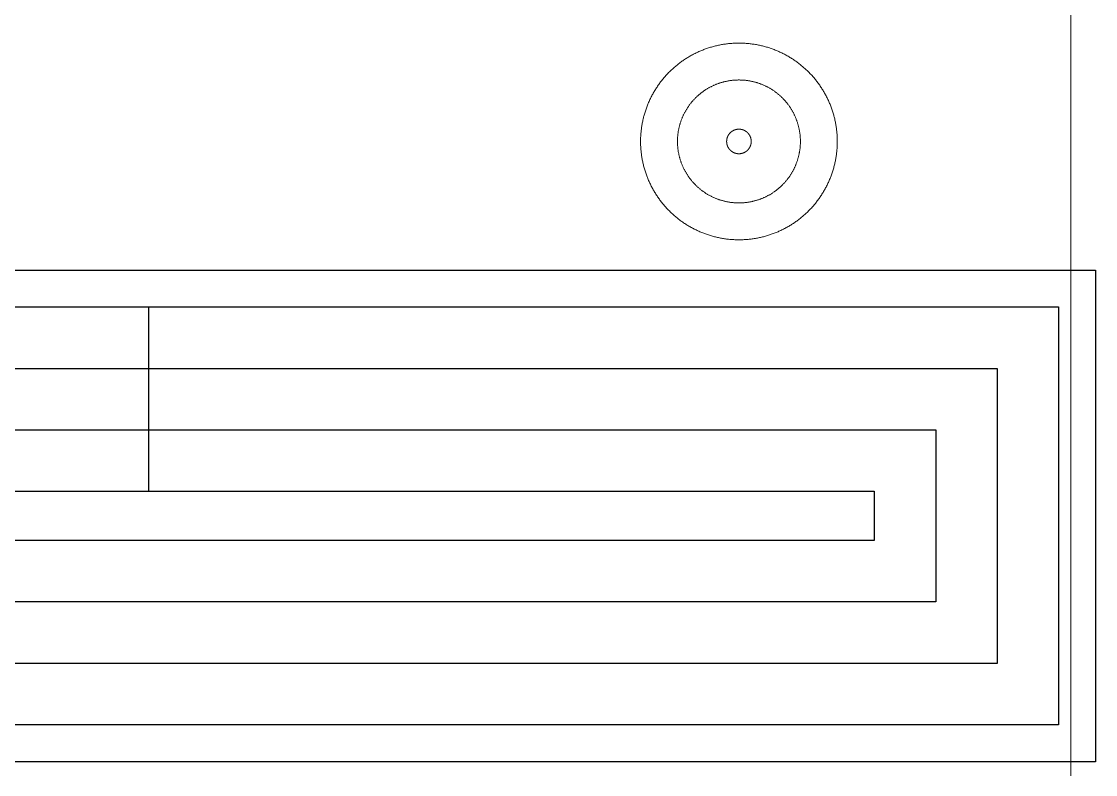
# Model space of a CAD drawing. Header units: millimetres. Extents: x 64 to 413, y 70 to 397.
# Drawn here: x 204.6 to 248.28, y 238.43 to 269.06 of the extents above; entities that cross this region are included whole.
import ezdxf

# ---------------------------------------------------------------- set-up
doc = ezdxf.new("R2010")
doc.units = ezdxf.units.MM
doc.layers.add('BOT_Full_CutOut_90', color=7, linetype='Continuous')
doc.layers.add('TOP_Full_CutOut_90_1', color=7, linetype='Continuous', lineweight=18)
doc.layers.add('TOP_Full_CutOut_90_2', color=7, linetype='Continuous', lineweight=18)

# ---------------------------------------------------------------- blocks, each defined once
blk = doc.blocks.new('Block')
at = {"layer": 'BOT_Full_CutOut_90'}
blk.add_lwpolyline([(104.778869, 249.946576), (134.278869, 249.946576), (134.278869, 247.946576), (75.278869, 247.946576), (75.278869, 249.946576), (104.778869, 249.946576), (104.778869, 252.446576), (136.778869, 252.446576), (136.778869, 245.446576), (72.778869, 245.446576), (72.778869, 252.446576), (104.778869, 252.446576), (104.778869, 254.946576), (139.278869, 254.946576), (139.278869, 242.946576), (70.278869, 242.946576), (70.278869, 254.946576), (104.778869, 254.946576), (104.778869, 257.446576), (141.778869, 257.446576), (141.778869, 240.446576), (67.778869, 240.446576), (67.778869, 257.446576), (104.778869, 257.446576)], dxfattribs=at)

msp = doc.modelspace()

# ---------------------------------------------------------------- linework, layer by layer
at = {"layer": 'BOT_Full_CutOut_90'}
for p, q in [((171.27737, 258.946576), (248.27737, 258.946576)), ((248.27737, 258.946576), (248.27737, 238.946576)), ((248.27737, 238.946576), (171.27737, 238.946576))]:
    msp.add_line(p, q, dxfattribs=at)
at = {"layer": 'TOP_Full_CutOut_90_1'}
for points in [[(229.777397, 264.176803), (229.777616, 264.134916), (229.778274, 264.093035), (229.779371, 264.051164), (229.780906, 264.009298), (229.782879, 263.967458), (229.78529, 263.925644), (229.788139, 263.883849), (229.791425, 263.842092), (229.795148, 263.800376), (229.799309, 263.758696), (229.803906, 263.717056), (229.808938, 263.675473), (229.814405, 263.633946), (229.820308, 263.592477), (229.826644, 263.551068), (229.833413, 263.509731), (229.840615, 263.468466), (229.848247, 263.427284), (229.856312, 263.386182), (229.864808, 263.345156), (229.873729, 263.304235), (229.883081, 263.263405), (229.89286, 263.222672), (229.903063, 263.18205), (229.913692, 263.141536), (229.924745, 263.101133), (229.936221, 263.060846), (229.948118, 263.020683), (229.960435, 262.980646), (229.973171, 262.94074), (229.986323, 262.900971), (229.999888, 262.861349), (230.013872, 262.821864), (230.028268, 262.782522), (230.043073, 262.743342), (230.05829, 262.704315), (230.073913, 262.665449), (230.089943, 262.626751), (230.106377, 262.58822), (230.123213, 262.549868), (230.140449, 262.511694), (230.158086, 262.473698), (230.176122, 262.435886), (230.194547, 262.398274), (230.213367, 262.360856), (230.232581, 262.323628), (230.252179, 262.286613), (230.272168, 262.249801), (230.292539, 262.213199), (230.313291, 262.176817), (230.334425, 262.140652), (230.355936, 262.104708), (230.377823, 262.068992), (230.400081, 262.033509), (230.42271, 261.998262), (230.445706, 261.963253), (230.46907, 261.928484), (230.492796, 261.893962), (230.516879, 261.859695), (230.541321, 261.825681), (230.566124, 261.791918), (230.591273, 261.758421), (230.616771, 261.725191), (230.642616, 261.692229), (230.668805, 261.659541), (230.69534, 261.627122), (230.722206, 261.594989), (230.74941, 261.563139), (230.776946, 261.531573), (230.804809, 261.5003), (230.833001, 261.469319), (230.861514, 261.438635), (230.890351, 261.408247), (230.919499, 261.378168), (230.948962, 261.348395), (230.978737, 261.318929), (231.008814, 261.289783), (231.039199, 261.26095), (231.069886, 261.232434), (231.100867, 261.204242), (231.132143, 261.176376), (231.163706, 261.148842), (231.195553, 261.121642), (231.227689, 261.094773), (231.260108, 261.068238), (231.292796, 261.042049), (231.325758, 261.016204), (231.358988, 260.990706), (231.392485, 260.965557), (231.426248, 260.940754), (231.460262, 260.916312), (231.494529, 260.892229), (231.529051, 260.868503), (231.56382, 260.845139), (231.598829, 260.822143), (231.634076, 260.799514), (231.669559, 260.777256), (231.705275, 260.755369), (231.741219, 260.733858), (231.777384, 260.712724), (231.813766, 260.691972), (231.850368, 260.671601), (231.88718, 260.651612), (231.924195, 260.632014), (231.961421, 260.612801), (231.998842, 260.59398), (232.036455, 260.575554), (232.074265, 260.557519), (232.112261, 260.539882), (232.150435, 260.522646), (232.188792, 260.505808), (232.227318, 260.489375), (232.266012, 260.473348), (232.304882, 260.457723), (232.343909, 260.442506), (232.383089, 260.427701), (232.422429, 260.413305), (232.461917, 260.399321), (232.501538, 260.385756), (232.541308, 260.372604), (232.581215, 260.359868), (232.62125, 260.347551), (232.661413, 260.335654), (232.7017, 260.324178), (232.742103, 260.313125), (232.782617, 260.302496), (232.823239, 260.292293), (232.863971, 260.282514), (232.904803, 260.273162), (232.945725, 260.26424), (232.986749, 260.255745), (233.027851, 260.24768), (233.069033, 260.240048), (233.110303, 260.232845), (233.151635, 260.226076), (233.193038, 260.219741), (233.234513, 260.213838), (233.27604, 260.208371), (233.317623, 260.203339), (233.359263, 260.198742), (233.400943, 260.194581), (233.442659, 260.190858), (233.484416, 260.187572), (233.526211, 260.184723), (233.568025, 260.182312), (233.609865, 260.180339), (233.651731, 260.178804), (233.693602, 260.177707), (233.735483, 260.177049), (233.77737, 260.17683), (233.819256, 260.177049), (233.861137, 260.177707), (233.903008, 260.178804), (233.944874, 260.180339), (233.986714, 260.182312), (234.028529, 260.184723), (234.070322, 260.187572), (234.11208, 260.190858), (234.153797, 260.194582), (234.195477, 260.198742), (234.237116, 260.203339), (234.2787, 260.208371), (234.320226, 260.213838), (234.361701, 260.219741), (234.403105, 260.226076), (234.444437, 260.232845), (234.485706, 260.240048), (234.52689, 260.24768), (234.56799, 260.255745), (234.609014, 260.26424), (234.649937, 260.273162), (234.690767, 260.282514), (234.7315, 260.292293), (234.772122, 260.302496), (234.812636, 260.313125), (234.853039, 260.324178), (234.893326, 260.335654), (234.933489, 260.347551), (234.973526, 260.359868), (235.013432, 260.372604), (235.053201, 260.385756), (235.092823, 260.399321), (235.13231, 260.413305), (235.171651, 260.427701), (235.210828, 260.442505), (235.249857, 260.457723), (235.288727, 260.473348), (235.327421, 260.489375), (235.365947, 260.505808), (235.404306, 260.522647), (235.442481, 260.539883), (235.480475, 260.557519), (235.518285, 260.575554), (235.555896, 260.593979), (235.593316, 260.6128), (235.630544, 260.632014), (235.667559, 260.651612), (235.704371, 260.671601), (235.740973, 260.691972), (235.777355, 260.712724), (235.81352, 260.733858), (235.849464, 260.755369), (235.88518, 260.777256), (235.920663, 260.799514), (235.95591, 260.822143), (235.990919, 260.845139), (236.025688, 260.868503), (236.06021, 260.892229), (236.094477, 260.916312), (236.128491, 260.940754), (236.162254, 260.965557), (236.195753, 260.990708), (236.228982, 261.016204), (236.26194, 261.042047), (236.294631, 261.068238), (236.32705, 261.094773), (236.359186, 261.121642), (236.391033, 261.148842), (236.422596, 261.176376), (236.453872, 261.204242), (236.484853, 261.232434), (236.515543, 261.260952), (236.545926, 261.289783), (236.575999, 261.318927), (236.605777, 261.348395), (236.635243, 261.37817), (236.664389, 261.408247), (236.693222, 261.438632), (236.721738, 261.469319), (236.74993, 261.5003), (236.777796, 261.531576), (236.80533, 261.563139), (236.83253, 261.594986), (236.859399, 261.627122), (236.885934, 261.659541), (236.912123, 261.692229), (236.937968, 261.725191), (236.963469, 261.758424), (236.988616, 261.791918), (237.013415, 261.825678), (237.03786, 261.859695), (237.061943, 261.893962), (237.085669, 261.928484), (237.109033, 261.963253), (237.132029, 261.998262), (237.154658, 262.033509), (237.176916, 262.068992), (237.198803, 262.104708), (237.220314, 262.140652), (237.241448, 262.176817), (237.262202, 262.213203), (237.282572, 262.249801), (237.302557, 262.286609), (237.322158, 262.323628), (237.341372, 262.360856), (237.360192, 262.398274), (237.378619, 262.43589), (237.396654, 262.473698), (237.414288, 262.511689), (237.431526, 262.549868), (237.448364, 262.588225), (237.464797, 262.626751), (237.480826, 262.665449), (237.49645, 262.704315), (237.511664, 262.743337), (237.526472, 262.782527), (237.540868, 262.821864), (237.554849, 262.861344), (237.568416, 262.900971), (237.581568, 262.94074), (237.594305, 262.980651), (237.606622, 263.020683), (237.618516, 263.060841), (237.629994, 263.101133), (237.641047, 263.141536), (237.651676, 263.18205), (237.661879, 263.222672), (237.671658, 263.263405), (237.681011, 263.30424), (237.689934, 263.345162), (237.698427, 263.386177), (237.706491, 263.427279), (237.714124, 263.468466), (237.721327, 263.509736), (237.728097, 263.551073), (237.734432, 263.592471), (237.740333, 263.63394), (237.745801, 263.675473), (237.750833, 263.717061), (237.755431, 263.758696), (237.75959, 263.80037), (237.763314, 263.842092), (237.7666, 263.883849), (237.769449, 263.925644), (237.771861, 263.967463), (237.773834, 264.009298), (237.775368, 264.051159), (237.776465, 264.093035), (237.777123, 264.134916), (237.777342, 264.176803), (237.777123, 264.218689), (237.776465, 264.26057), (237.775368, 264.302446), (237.773834, 264.344307), (237.771861, 264.386142), (237.769449, 264.427962), (237.7666, 264.469755), (237.763314, 264.511513), (237.75959, 264.553235), (237.755431, 264.594909), (237.750833, 264.636545), (237.745801, 264.678133), (237.740333, 264.719664), (237.734432, 264.761134), (237.728097, 264.802532), (237.721327, 264.843869), (237.714124, 264.88514), (237.706491, 264.926327), (237.698427, 264.967427), (237.689934, 265.008443), (237.681011, 265.049365), (237.671658, 265.0902), (237.661879, 265.130933), (237.651676, 265.171555), (237.641047, 265.212069), (237.629994, 265.252472), (237.618516, 265.292764), (237.606622, 265.332922), (237.594305, 265.372954), (237.581568, 265.412865), (237.568416, 265.452634), (237.554849, 265.492261), (237.540868, 265.531743), (237.526472, 265.571079), (237.511665, 265.610266), (237.49645, 265.64929), (237.480826, 265.688156), (237.464797, 265.726854), (237.448364, 265.76538), (237.431525, 265.803739), (237.414287, 265.841919), (237.396655, 265.879906), (237.37862, 265.917713), (237.360192, 265.955331), (237.341372, 265.992749), (237.322158, 266.029977), (237.302557, 266.066996), (237.282572, 266.103804), (237.262202, 266.140402), (237.241448, 266.176788), (237.220314, 266.212953), (237.198803, 266.248897), (237.176916, 266.284613), (237.154658, 266.320096), (237.132029, 266.355343), (237.109033, 266.390352), (237.085669, 266.425121), (237.061943, 266.459643), (237.03786, 266.49391), (237.013415, 266.527927), (236.988616, 266.561687), (236.963467, 266.595183), (236.937968, 266.628415), (236.912125, 266.661373), (236.885934, 266.694064), (236.859399, 266.726483), (236.83253, 266.758619), (236.80533, 266.790466), (236.777796, 266.822029), (236.74993, 266.853305), (236.721738, 266.884286), (236.69322, 266.914976), (236.664389, 266.945359), (236.635245, 266.975432), (236.605777, 267.00521), (236.575999, 267.034678), (236.545926, 267.063822), (236.515543, 267.092653), (236.484853, 267.121171), (236.453872, 267.149363), (236.422596, 267.177229), (236.391033, 267.204763), (236.359186, 267.231963), (236.32705, 267.258832), (236.294631, 267.285367), (236.26194, 267.311558), (236.228982, 267.337401), (236.19575, 267.3629), (236.162254, 267.388049), (236.128494, 267.412848), (236.094477, 267.437293), (236.06021, 267.461376), (236.025688, 267.485102), (235.990919, 267.508466), (235.95591, 267.531462), (235.920663, 267.554091), (235.88518, 267.576349), (235.849464, 267.598236), (235.81352, 267.619747), (235.777355, 267.640881), (235.740973, 267.661633), (235.704371, 267.682004), (235.667559, 267.701993), (235.630544, 267.721591), (235.593316, 267.740805), (235.555896, 267.759626), (235.518281, 267.778053), (235.480475, 267.796087), (235.442486, 267.81372), (235.404306, 267.830958), (235.365947, 267.847797), (235.327421, 267.86423), (235.288727, 267.880257), (235.249857, 267.895882), (235.210828, 267.9111), (235.171646, 267.925905), (235.13231, 267.940301), (235.092828, 267.954282), (235.053201, 267.967849), (235.013432, 267.981001), (234.973526, 267.993737), (234.933489, 268.006054), (234.893326, 268.017951), (234.853039, 268.029427), (234.812636, 268.04048), (234.772122, 268.051109), (234.7315, 268.061312), (234.690767, 268.071091), (234.649932, 268.080444), (234.609009, 268.089367), (234.567995, 268.09786), (234.526895, 268.105924), (234.485706, 268.113557), (234.444437, 268.12076), (234.403099, 268.12753), (234.361701, 268.133865), (234.320231, 268.139766), (234.2787, 268.145234), (234.237116, 268.150266), (234.195477, 268.154863), (234.153797, 268.159023), (234.11208, 268.162747), (234.070322, 268.166033), (234.028529, 268.168882), (233.986709, 268.171294), (233.944874, 268.173267), (233.903013, 268.174801), (233.861137, 268.175898), (233.819256, 268.176556), (233.77737, 268.176775), (233.735483, 268.176556), (233.693602, 268.175898), (233.651726, 268.174801), (233.609865, 268.173267), (233.56803, 268.171294), (233.526211, 268.168882), (233.484416, 268.166033), (233.442659, 268.162747), (233.400943, 268.159024), (233.359263, 268.154863), (233.317623, 268.150266), (233.27604, 268.145234), (233.234507, 268.139766), (233.193038, 268.133865), (233.15164, 268.12753), (233.110303, 268.12076), (233.069033, 268.113557), (233.027846, 268.105924), (232.986744, 268.09786), (232.94573, 268.089367), (232.904808, 268.080444), (232.863971, 268.071091), (232.823239, 268.061312), (232.782617, 268.051109), (232.742103, 268.04048), (232.7017, 268.029427), (232.661413, 268.017951), (232.62125, 268.006054), (232.581215, 267.993737), (232.541308, 267.981001), (232.501538, 267.967849), (232.461912, 267.954282), (232.422429, 267.940301), (232.383094, 267.925905), (232.343909, 267.911099), (232.304882, 267.895882), (232.266012, 267.880257), (232.227318, 267.86423), (232.188792, 267.847797), (232.150435, 267.830959), (232.112256, 267.813721), (232.074265, 267.796087), (232.036459, 267.778053), (231.998842, 267.759625), (231.961421, 267.740804), (231.924195, 267.721591), (231.88718, 267.701993), (231.850368, 267.682004), (231.813766, 267.661633), (231.777384, 267.640881), (231.741219, 267.619747), (231.705275, 267.598236), (231.669559, 267.576349), (231.634076, 267.554091), (231.598829, 267.531462), (231.56382, 267.508466), (231.529051, 267.485102), (231.494529, 267.461376), (231.460262, 267.437293), (231.426245, 267.412848), (231.392485, 267.388049), (231.358991, 267.362902), (231.325758, 267.337401), (231.292796, 267.311556), (231.260108, 267.285367), (231.227689, 267.258832), (231.195553, 267.231963), (231.163706, 267.204763), (231.132143, 267.177229), (231.100867, 267.149363), (231.069886, 267.121171), (231.039199, 267.092655), (231.008814, 267.063822), (230.978737, 267.034676), (230.948962, 267.00521), (230.919496, 266.975435), (230.890351, 266.945359), (230.861516, 266.914973), (230.833001, 266.884286), (230.804809, 266.853305), (230.776946, 266.822032), (230.74941, 266.790466), (230.722206, 266.758616), (230.69534, 266.726483), (230.668805, 266.694064), (230.642614, 266.661373), (230.616771, 266.628415), (230.591275, 266.595186), (230.566124, 266.561687), (230.541321, 266.527924), (230.516879, 266.49391), (230.492796, 266.459643), (230.46907, 266.425121), (230.445706, 266.390352), (230.42271, 266.355343), (230.400081, 266.320096), (230.377823, 266.284613), (230.355936, 266.248897), (230.334425, 266.212953), (230.313291, 266.176788), (230.292539, 266.140406), (230.272168, 266.103804), (230.252179, 266.066992), (230.232581, 266.029977), (230.213367, 265.992749), (230.194547, 265.955331), (230.176121, 265.917717), (230.158085, 265.879906), (230.14045, 265.841914), (230.123214, 265.803739), (230.106377, 265.765385), (230.089943, 265.726854), (230.073913, 265.688156), (230.05829, 265.64929), (230.043072, 265.610261), (230.028268, 265.571084), (230.013872, 265.531743), (229.999888, 265.492256), (229.986323, 265.452634), (229.973171, 265.412865), (229.960435, 265.372959), (229.948118, 265.332922), (229.936221, 265.292759), (229.924745, 265.252472), (229.913692, 265.212069), (229.903063, 265.171555), (229.89286, 265.130933), (229.883081, 265.0902), (229.873729, 265.04937), (229.864808, 265.008449), (229.856312, 264.967422), (229.848247, 264.926322), (229.840615, 264.88514), (229.833413, 264.843874), (229.826644, 264.802537), (229.820308, 264.761128), (229.814405, 264.719659), (229.808938, 264.678133), (229.803906, 264.63655), (229.799309, 264.594909), (229.795148, 264.553229), (229.791425, 264.511513), (229.788139, 264.469755), (229.78529, 264.427962), (229.782879, 264.386147), (229.780906, 264.344307), (229.779371, 264.302441), (229.778274, 264.26057), (229.777616, 264.218689), (229.777397, 264.176803)], [(231.277418, 264.176803), (231.277555, 264.150624), (231.277966, 264.124448), (231.278651, 264.098277), (231.279611, 264.072115), (231.280844, 264.045965), (231.282351, 264.019829), (231.284131, 263.993711), (231.286185, 263.967612), (231.288513, 263.941536), (231.291113, 263.915486), (231.293985, 263.889465), (231.297131, 263.863476), (231.300548, 263.83752), (231.304236, 263.811602), (231.308196, 263.785724), (231.312427, 263.759889), (231.316928, 263.734099), (231.321699, 263.708358), (231.326739, 263.682669), (231.332048, 263.657033), (231.337625, 263.631455), (231.343469, 263.605936), (231.349581, 263.58048), (231.355958, 263.55509), (231.362602, 263.529767), (231.36951, 263.504516), (231.376682, 263.479338), (231.384117, 263.454237), (231.391815, 263.429215), (231.399774, 263.404275), (231.407994, 263.37942), (231.416474, 263.354652), (231.425213, 263.329974), (231.43421, 263.305389), (231.443463, 263.2809), (231.452973, 263.256509), (231.462738, 263.232219), (231.472756, 263.208032), (231.483027, 263.183952), (231.49355, 263.159981), (231.504323, 263.136121), (231.515346, 263.112375), (231.526616, 263.088746), (231.538133, 263.065236), (231.549896, 263.041848), (231.561903, 263.018585), (231.574153, 262.995448), (231.586645, 262.972442), (231.599377, 262.949567), (231.612348, 262.926827), (231.625556, 262.904224), (231.639, 262.88176), (231.652679, 262.859438), (231.66659, 262.837261), (231.680734, 262.815231), (231.695107, 262.79335), (231.709708, 262.771621), (231.724536, 262.750046), (231.739589, 262.728628), (231.754866, 262.707368), (231.770365, 262.686269), (231.786083, 262.665334), (231.80202, 262.644564), (231.818174, 262.623963), (231.834542, 262.603532), (231.851124, 262.583273), (231.867916, 262.563189), (231.884918, 262.543283), (231.902128, 262.523555), (231.919543, 262.504008), (231.937162, 262.484645), (231.954983, 262.465468), (231.973004, 262.446478), (231.991222, 262.427678), (232.009637, 262.40907), (232.028245, 262.390655), (232.047045, 262.372437), (232.066035, 262.354416), (232.085212, 262.336595), (232.104575, 262.318976), (232.124122, 262.301561), (232.14385, 262.284351), (232.163756, 262.267349), (232.18384, 262.250557), (232.204099, 262.233975), (232.22453, 262.217607), (232.245131, 262.201453), (232.265901, 262.185516), (232.286836, 262.169798), (232.307935, 262.154299), (232.329195, 262.139022), (232.350613, 262.123969), (232.372188, 262.109141), (232.393917, 262.09454), (232.415798, 262.080167), (232.437828, 262.066023), (232.460005, 262.052112), (232.482327, 262.038433), (232.504791, 262.024989), (232.527394, 262.011781), (232.550134, 261.99881), (232.573009, 261.986078), (232.596015, 261.973586), (232.619152, 261.961336), (232.642415, 261.949329), (232.665803, 261.937566), (232.689313, 261.926049), (232.712942, 261.914778), (232.736688, 261.903756), (232.760548, 261.892983), (232.784519, 261.88246), (232.808599, 261.872189), (232.832786, 261.862171), (232.857076, 261.852406), (232.881467, 261.842896), (232.905956, 261.833643), (232.930541, 261.824646), (232.955219, 261.815907), (232.979987, 261.807427), (233.004842, 261.799207), (233.029782, 261.791248), (233.054804, 261.78355), (233.079905, 261.776115), (233.105083, 261.768943), (233.130334, 261.762034), (233.155657, 261.755391), (233.181047, 261.749014), (233.206503, 261.742902), (233.232022, 261.737058), (233.2576, 261.731481), (233.283236, 261.726172), (233.308925, 261.721132), (233.334666, 261.716361), (233.360456, 261.71186), (233.386291, 261.707629), (233.412169, 261.703669), (233.438087, 261.699981), (233.464043, 261.696564), (233.490032, 261.693418), (233.516053, 261.690546), (233.542103, 261.687946), (233.568179, 261.685618), (233.594278, 261.683564), (233.620396, 261.681784), (233.646532, 261.680277), (233.672682, 261.679044), (233.698844, 261.678084), (233.725015, 261.677399), (233.751191, 261.676988), (233.77737, 261.676851), (233.803549, 261.676988), (233.829725, 261.677399), (233.855895, 261.678084), (233.882057, 261.679044), (233.908207, 261.680277), (233.934343, 261.681784), (233.960462, 261.683564), (233.98656, 261.685618), (234.012636, 261.687946), (234.038686, 261.690546), (234.064707, 261.693418), (234.090697, 261.696564), (234.116652, 261.699981), (234.14257, 261.703669), (234.168448, 261.707629), (234.194283, 261.71186), (234.220073, 261.716361), (234.245814, 261.721132), (234.271503, 261.726172), (234.297139, 261.731481), (234.322717, 261.737058), (234.348236, 261.742902), (234.373692, 261.749014), (234.399082, 261.755391), (234.424405, 261.762034), (234.449656, 261.768943), (234.474834, 261.776115), (234.499935, 261.78355), (234.524957, 261.791248), (234.549897, 261.799207), (234.574753, 261.807427), (234.59952, 261.815907), (234.624198, 261.824646), (234.648783, 261.833643), (234.673272, 261.842896), (234.697663, 261.852406), (234.721953, 261.862171), (234.74614, 261.872189), (234.77022, 261.88246), (234.794192, 261.892983), (234.818052, 261.903756), (234.841797, 261.914778), (234.865426, 261.926049), (234.888936, 261.937566), (234.912324, 261.949329), (234.935587, 261.961336), (234.958724, 261.973586), (234.981731, 261.986078), (235.004605, 261.99881), (235.027346, 262.011781), (235.049949, 262.024989), (235.072412, 262.038433), (235.094734, 262.052112), (235.116911, 262.066023), (235.138941, 262.080167), (235.160822, 262.09454), (235.182551, 262.109141), (235.204126, 262.123969), (235.225545, 262.139022), (235.246804, 262.154299), (235.267903, 262.169798), (235.288838, 262.185516), (235.309608, 262.201453), (235.330209, 262.217607), (235.35064, 262.233975), (235.370899, 262.250557), (235.390983, 262.267349), (235.41089, 262.284351), (235.430617, 262.301561), (235.450164, 262.318976), (235.469527, 262.336595), (235.488704, 262.354416), (235.507694, 262.372437), (235.526494, 262.390655), (235.545103, 262.40907), (235.563517, 262.427678), (235.581735, 262.446478), (235.599756, 262.465468), (235.617577, 262.484645), (235.635196, 262.504008), (235.652611, 262.523555), (235.669821, 262.543283), (235.686823, 262.563189), (235.703616, 262.583273), (235.720197, 262.603532), (235.736566, 262.623963), (235.752719, 262.644564), (235.768656, 262.665334), (235.784375, 262.686269), (235.799873, 262.707368), (235.81515, 262.728628), (235.830203, 262.750046), (235.845031, 262.771621), (235.859633, 262.79335), (235.874006, 262.815231), (235.888149, 262.837261), (235.90206, 262.859438), (235.915739, 262.88176), (235.929183, 262.904224), (235.942391, 262.926827), (235.955362, 262.949567), (235.968094, 262.972442), (235.980586, 262.995448), (235.992836, 263.018585), (236.004843, 263.041848), (236.016606, 263.065236), (236.028123, 263.088746), (236.039394, 263.112375), (236.050416, 263.136121), (236.061189, 263.159981), (236.071712, 263.183952), (236.081983, 263.208032), (236.092001, 263.232219), (236.101766, 263.256509), (236.111276, 263.2809), (236.120529, 263.305389), (236.129526, 263.329974), (236.138265, 263.354652), (236.146745, 263.37942), (236.154965, 263.404275), (236.162924, 263.429215), (236.170622, 263.454237), (236.178058, 263.479338), (236.18523, 263.504516), (236.192138, 263.529767), (236.198781, 263.55509), (236.205159, 263.58048), (236.21127, 263.605936), (236.217115, 263.631455), (236.222692, 263.657033), (236.228, 263.682669), (236.23304, 263.708358), (236.237811, 263.734099), (236.242312, 263.759889), (236.246543, 263.785724), (236.250503, 263.811602), (236.254192, 263.83752), (236.257609, 263.863476), (236.260754, 263.889465), (236.263626, 263.915486), (236.266227, 263.941536), (236.268554, 263.967612), (236.270608, 263.993711), (236.272388, 264.019829), (236.273895, 264.045965), (236.275129, 264.072115), (236.276088, 264.098277), (236.276773, 264.124448), (236.277184, 264.150624), (236.277321, 264.176803), (236.277184, 264.202982), (236.276773, 264.229158), (236.276088, 264.255328), (236.275129, 264.28149), (236.273895, 264.30764), (236.272388, 264.333776), (236.270608, 264.359895), (236.268554, 264.385993), (236.266227, 264.412069), (236.263626, 264.438119), (236.260754, 264.46414), (236.257609, 264.49013), (236.254192, 264.516085), (236.250503, 264.542003), (236.246543, 264.567881), (236.242312, 264.593716), (236.237811, 264.619506), (236.23304, 264.645247), (236.228, 264.670936), (236.222692, 264.696572), (236.217115, 264.72215), (236.21127, 264.747669), (236.205159, 264.773125), (236.198781, 264.798515), (236.192138, 264.823838), (236.18523, 264.849089), (236.178058, 264.874267), (236.170622, 264.899368), (236.162924, 264.92439), (236.154965, 264.94933), (236.146745, 264.974185), (236.138265, 264.998953), (236.129526, 265.023631), (236.120529, 265.048216), (236.111276, 265.072705), (236.101766, 265.097096), (236.092001, 265.121386), (236.081983, 265.145573), (236.071712, 265.169653), (236.061189, 265.193625), (236.050416, 265.217485), (236.039394, 265.24123), (236.028123, 265.264859), (236.016606, 265.288369), (236.004843, 265.311757), (235.992836, 265.33502), (235.980586, 265.358157), (235.968094, 265.381164), (235.955362, 265.404038), (235.942391, 265.426778), (235.929183, 265.449382), (235.915739, 265.471845), (235.90206, 265.494167), (235.888149, 265.516344), (235.874006, 265.538374), (235.859633, 265.560255), (235.845031, 265.581984), (235.830203, 265.603559), (235.81515, 265.624978), (235.799873, 265.646237), (235.784375, 265.667336), (235.768656, 265.688271), (235.752719, 265.709041), (235.736566, 265.729642), (235.720197, 265.750073), (235.703616, 265.770332), (235.686823, 265.790416), (235.669821, 265.810323), (235.652611, 265.83005), (235.635196, 265.849597), (235.617577, 265.86896), (235.599756, 265.888137), (235.581735, 265.907127), (235.563517, 265.925927), (235.545103, 265.944535), (235.526494, 265.96295), (235.507694, 265.981168), (235.488704, 265.999189), (235.469527, 266.01701), (235.450164, 266.034629), (235.430617, 266.052044), (235.41089, 266.069254), (235.390983, 266.086256), (235.370899, 266.103049), (235.35064, 266.11963), (235.330209, 266.135998), (235.309608, 266.152152), (235.288838, 266.168089), (235.267903, 266.183808), (235.246804, 266.199306), (235.225545, 266.214583), (235.204126, 266.229636), (235.182551, 266.244464), (235.160822, 266.259066), (235.138941, 266.273439), (235.116911, 266.287582), (235.094734, 266.301493), (235.072412, 266.315172), (235.049949, 266.328616), (235.027346, 266.341824), (235.004605, 266.354795), (234.981731, 266.367527), (234.958724, 266.380019), (234.935587, 266.392269), (234.912324, 266.404276), (234.888936, 266.416039), (234.865426, 266.427556), (234.841797, 266.438827), (234.818052, 266.449849), (234.794192, 266.460622), (234.77022, 266.471145), (234.74614, 266.481416), (234.721953, 266.491434), (234.697663, 266.501199), (234.673272, 266.510709), (234.648783, 266.519962), (234.624198, 266.528959), (234.59952, 266.537698), (234.574753, 266.546178), (234.549897, 266.554398), (234.524957, 266.562357), (234.499935, 266.570055), (234.474834, 266.577491), (234.449656, 266.584663), (234.424405, 266.591571), (234.399082, 266.598214), (234.373692, 266.604592), (234.348236, 266.610703), (234.322717, 266.616547), (234.297139, 266.622124), (234.271503, 266.627433), (234.245814, 266.632473), (234.220073, 266.637244), (234.194283, 266.641745), (234.168448, 266.645976), (234.14257, 266.649936), (234.116652, 266.653624), (234.090697, 266.657042), (234.064707, 266.660187), (234.038686, 266.663059), (234.012636, 266.66566), (233.98656, 266.667987), (233.960462, 266.670041), (233.934343, 266.671821), (233.908207, 266.673328), (233.882057, 266.674562), (233.855895, 266.675521), (233.829725, 266.676206), (233.803549, 266.676617), (233.77737, 266.676754), (233.751191, 266.676617), (233.725015, 266.676206), (233.698844, 266.675521), (233.672682, 266.674562), (233.646532, 266.673328), (233.620396, 266.671821), (233.594278, 266.670041), (233.568179, 266.667987), (233.542103, 266.66566), (233.516053, 266.663059), (233.490032, 266.660187), (233.464043, 266.657042), (233.438087, 266.653624), (233.412169, 266.649936), (233.386291, 266.645976), (233.360456, 266.641745), (233.334666, 266.637244), (233.308925, 266.632473), (233.283236, 266.627433), (233.2576, 266.622124), (233.232022, 266.616547), (233.206503, 266.610703), (233.181047, 266.604592), (233.155657, 266.598214), (233.130334, 266.591571), (233.105083, 266.584663), (233.079905, 266.577491), (233.054804, 266.570055), (233.029782, 266.562357), (233.004842, 266.554398), (232.979987, 266.546178), (232.955219, 266.537698), (232.930541, 266.528959), (232.905956, 266.519962), (232.881467, 266.510709), (232.857076, 266.501199), (232.832786, 266.491434), (232.808599, 266.481416), (232.784519, 266.471145), (232.760548, 266.460622), (232.736688, 266.449849), (232.712942, 266.438827), (232.689313, 266.427556), (232.665803, 266.416039), (232.642415, 266.404276), (232.619152, 266.392269), (232.596015, 266.380019), (232.573009, 266.367527), (232.550134, 266.354795), (232.527394, 266.341824), (232.504791, 266.328616), (232.482327, 266.315172), (232.460005, 266.301493), (232.437828, 266.287582), (232.415798, 266.273439), (232.393917, 266.259066), (232.372188, 266.244464), (232.350613, 266.229636), (232.329195, 266.214583), (232.307935, 266.199306), (232.286836, 266.183808), (232.265901, 266.168089), (232.245131, 266.152152), (232.22453, 266.135998), (232.204099, 266.11963), (232.18384, 266.103049), (232.163756, 266.086256), (232.14385, 266.069254), (232.124122, 266.052044), (232.104575, 266.034629), (232.085212, 266.01701), (232.066035, 265.999189), (232.047045, 265.981168), (232.028245, 265.96295), (232.009637, 265.944535), (231.991222, 265.925927), (231.973004, 265.907127), (231.954983, 265.888137), (231.937162, 265.86896), (231.919543, 265.849597), (231.902128, 265.83005), (231.884918, 265.810323), (231.867916, 265.790416), (231.851124, 265.770332), (231.834542, 265.750073), (231.818174, 265.729642), (231.80202, 265.709041), (231.786083, 265.688271), (231.770365, 265.667336), (231.754866, 265.646237), (231.739589, 265.624978), (231.724536, 265.603559), (231.709708, 265.581984), (231.695107, 265.560255), (231.680734, 265.538374), (231.66659, 265.516344), (231.652679, 265.494167), (231.639, 265.471845), (231.625556, 265.449382), (231.612348, 265.426778), (231.599377, 265.404038), (231.586645, 265.381164), (231.574153, 265.358157), (231.561903, 265.33502), (231.549896, 265.311757), (231.538133, 265.288369), (231.526616, 265.264859), (231.515346, 265.24123), (231.504323, 265.217485), (231.49355, 265.193625), (231.483027, 265.169653), (231.472756, 265.145573), (231.462738, 265.121386), (231.452973, 265.097096), (231.443463, 265.072705), (231.43421, 265.048216), (231.425213, 265.023631), (231.416474, 264.998953), (231.407994, 264.974185), (231.399774, 264.94933), (231.391815, 264.92439), (231.384117, 264.899368), (231.376682, 264.874267), (231.36951, 264.849089), (231.362602, 264.823838), (231.355958, 264.798515), (231.349581, 264.773125), (231.343469, 264.747669), (231.337625, 264.72215), (231.332048, 264.696572), (231.326739, 264.670936), (231.321699, 264.645247), (231.316928, 264.619506), (231.312427, 264.593716), (231.308196, 264.567881), (231.304236, 264.542003), (231.300548, 264.516085), (231.297131, 264.49013), (231.293985, 264.46414), (231.291113, 264.438119), (231.288513, 264.412069), (231.286185, 264.385993), (231.284131, 264.359895), (231.282351, 264.333776), (231.280844, 264.30764), (231.279611, 264.28149), (231.278651, 264.255328), (231.277966, 264.229158), (231.277555, 264.202982), (231.277418, 264.176803)], [(233.277445, 264.176803), (233.277473, 264.171567), (233.277555, 264.166333), (233.277692, 264.1611), (233.277884, 264.155868), (233.27813, 264.150639), (233.278432, 264.145412), (233.278788, 264.140189), (233.279198, 264.13497), (233.279664, 264.129756), (233.280184, 264.124546), (233.280758, 264.119343), (233.281387, 264.114145), (233.282071, 264.108955), (233.282808, 264.103772), (233.2836, 264.098597), (233.284446, 264.093431), (233.285346, 264.088274), (233.2863, 264.083126), (233.287308, 264.077989), (233.28837, 264.072862), (233.289485, 264.067747), (233.290654, 264.062644), (233.291876, 264.057554), (233.293151, 264.052476), (233.29448, 264.047413), (233.295861, 264.042363), (233.297295, 264.037328), (233.298782, 264.032308), (233.300322, 264.027305), (233.301913, 264.022317), (233.303557, 264.017347), (233.305253, 264.012394), (233.307, 264.007459), (233.308799, 264.002543), (233.31065, 263.997646), (233.312552, 263.992768), (233.314504, 263.987911), (233.316508, 263.983074), (233.318562, 263.978259), (233.320666, 263.973465), (233.32282, 263.968694), (233.325024, 263.963945), (233.327278, 263.95922), (233.329581, 263.954519), (233.331934, 263.949842), (233.334335, 263.94519), (233.336784, 263.940563), (233.339282, 263.935962), (233.341829, 263.931388), (233.344422, 263.92684), (233.347064, 263.92232), (233.349752, 263.917828), (233.352487, 263.913364), (233.355269, 263.90893), (233.358098, 263.904524), (233.360972, 263.900149), (233.363892, 263.895803), (233.366857, 263.891489), (233.369867, 263.887206), (233.372922, 263.882954), (233.376022, 263.878735), (233.379165, 263.874549), (233.382352, 263.870395), (233.385582, 263.866276), (233.388855, 263.86219), (233.392171, 263.858139), (233.395529, 263.854122), (233.398929, 263.850142), (233.402371, 263.846197), (233.405853, 263.842288), (233.409377, 263.838416), (233.41294, 263.834581), (233.416544, 263.830783), (233.420187, 263.827024), (233.42387, 263.823303), (233.427591, 263.81962), (233.43135, 263.815977), (233.435148, 263.812373), (233.438983, 263.80881), (233.442855, 263.805286), (233.446764, 263.801804), (233.450709, 263.798362), (233.45469, 263.794962), (233.458706, 263.791604), (233.462757, 263.788288), (233.466843, 263.785015), (233.470962, 263.781785), (233.475116, 263.778598), (233.479302, 263.775454), (233.483521, 263.772355), (233.487773, 263.7693), (233.492056, 263.76629), (233.49637, 263.763325), (233.500716, 263.760405), (233.505091, 263.757531), (233.509497, 263.754702), (233.513932, 263.75192), (233.518395, 263.749185), (233.522887, 263.746497), (233.527407, 263.743855), (233.531955, 263.741261), (233.536529, 263.738715), (233.54113, 263.736217), (233.545757, 263.733768), (233.550409, 263.731367), (233.555086, 263.729014), (233.559787, 263.726711), (233.564512, 263.724457), (233.569261, 263.722253), (233.574032, 263.720099), (233.578826, 263.717995), (233.583641, 263.715941), (233.588478, 263.713937), (233.593335, 263.711985), (233.598213, 263.710083), (233.60311, 263.708232), (233.608026, 263.706433), (233.612961, 263.704686), (233.617914, 263.70299), (233.622884, 263.701346), (233.627872, 263.699754), (233.632876, 263.698215), (233.637895, 263.696728), (233.64293, 263.695294), (233.64798, 263.693913), (233.653043, 263.692584), (233.658121, 263.691309), (233.663211, 263.690087), (233.668314, 263.688918), (233.673429, 263.687803), (233.678556, 263.686741), (233.683693, 263.685733), (233.688841, 263.684779), (233.693998, 263.683879), (233.699164, 263.683033), (233.704339, 263.682241), (233.709522, 263.681503), (233.714712, 263.68082), (233.71991, 263.680191), (233.725113, 263.679617), (233.730323, 263.679097), (233.735537, 263.678631), (233.740756, 263.678221), (233.745979, 263.677865), (233.751206, 263.677563), (233.756435, 263.677317), (233.761667, 263.677125), (233.7669, 263.676988), (233.772134, 263.676906), (233.77737, 263.676878), (233.782605, 263.676906), (233.787839, 263.676988), (233.793073, 263.677125), (233.798304, 263.677317), (233.803534, 263.677563), (233.80876, 263.677865), (233.813983, 263.678221), (233.819202, 263.678631), (233.824417, 263.679097), (233.829626, 263.679617), (233.834829, 263.680191), (233.840027, 263.68082), (233.845217, 263.681503), (233.8504, 263.682241), (233.855575, 263.683033), (233.860741, 263.683879), (233.865899, 263.684779), (233.871046, 263.685733), (233.876183, 263.686741), (233.88131, 263.687803), (233.886425, 263.688918), (233.891528, 263.690087), (233.896618, 263.691309), (233.901696, 263.692584), (233.90676, 263.693913), (233.911809, 263.695294), (233.916844, 263.696728), (233.921864, 263.698215), (233.926867, 263.699754), (233.931855, 263.701346), (233.936825, 263.70299), (233.941778, 263.704686), (233.946713, 263.706433), (233.951629, 263.708232), (233.956526, 263.710083), (233.961404, 263.711985), (233.966261, 263.713937), (233.971098, 263.715941), (233.975914, 263.717995), (233.980707, 263.720099), (233.985479, 263.722253), (233.990227, 263.724457), (233.994952, 263.726711), (233.999654, 263.729014), (234.004331, 263.731367), (234.008983, 263.733768), (234.013609, 263.736217), (234.01821, 263.738715), (234.022784, 263.741261), (234.027332, 263.743855), (234.031852, 263.746497), (234.036344, 263.749185), (234.040808, 263.75192), (234.045243, 263.754702), (234.049648, 263.757531), (234.054024, 263.760405), (234.058369, 263.763325), (234.062683, 263.76629), (234.066966, 263.7693), (234.071218, 263.772355), (234.075437, 263.775454), (234.079623, 263.778598), (234.083777, 263.781785), (234.087897, 263.785015), (234.091982, 263.788288), (234.096033, 263.791604), (234.10005, 263.794962), (234.104031, 263.798362), (234.107976, 263.801804), (234.111884, 263.805286), (234.115756, 263.80881), (234.119591, 263.812373), (234.123389, 263.815977), (234.127148, 263.81962), (234.13087, 263.823303), (234.134552, 263.827024), (234.138195, 263.830783), (234.141799, 263.834581), (234.145363, 263.838416), (234.148886, 263.842288), (234.152368, 263.846197), (234.15581, 263.850142), (234.15921, 263.854122), (234.162568, 263.858139), (234.165884, 263.86219), (234.169157, 263.866276), (234.172387, 263.870395), (234.175574, 263.874549), (234.178718, 263.878735), (234.181817, 263.882954), (234.184872, 263.887206), (234.187882, 263.891489), (234.190847, 263.895803), (234.193767, 263.900149), (234.196642, 263.904524), (234.19947, 263.90893), (234.202252, 263.913364), (234.204987, 263.917828), (234.207676, 263.92232), (234.210317, 263.92684), (234.212911, 263.931388), (234.215457, 263.935962), (234.217955, 263.940563), (234.220404, 263.94519), (234.222806, 263.949842), (234.225158, 263.954519), (234.227461, 263.95922), (234.229715, 263.963945), (234.231919, 263.968694), (234.234073, 263.973465), (234.236178, 263.978259), (234.238232, 263.983074), (234.240235, 263.987911), (234.242188, 263.992768), (234.244089, 263.997646), (234.24594, 264.002543), (234.247739, 264.007459), (234.249486, 264.012394), (234.251182, 264.017347), (234.252826, 264.022317), (234.254418, 264.027305), (234.255957, 264.032308), (234.257444, 264.037328), (234.258878, 264.042363), (234.26026, 264.047413), (234.261588, 264.052476), (234.262863, 264.057554), (234.264085, 264.062644), (234.265254, 264.067747), (234.26637, 264.072862), (234.267431, 264.077989), (234.268439, 264.083126), (234.269393, 264.088274), (234.270293, 264.093431), (234.271139, 264.098597), (234.271931, 264.103772), (234.272669, 264.108955), (234.273352, 264.114145), (234.273981, 264.119343), (234.274555, 264.124546), (234.275075, 264.129756), (234.275541, 264.13497), (234.275951, 264.140189), (234.276308, 264.145412), (234.276609, 264.150639), (234.276856, 264.155868), (234.277047, 264.1611), (234.277184, 264.166333), (234.277267, 264.171567), (234.277294, 264.176803), (234.277267, 264.182038), (234.277184, 264.187272), (234.277047, 264.192506), (234.276856, 264.197737), (234.276609, 264.202967), (234.276308, 264.208193), (234.275951, 264.213416), (234.275541, 264.218635), (234.275075, 264.22385), (234.274555, 264.229059), (234.273981, 264.234262), (234.273352, 264.23946), (234.272669, 264.24465), (234.271931, 264.249833), (234.271139, 264.255008), (234.270293, 264.260174), (234.269393, 264.265332), (234.268439, 264.270479), (234.267431, 264.275616), (234.26637, 264.280743), (234.265254, 264.285858), (234.264085, 264.290961), (234.262863, 264.296051), (234.261588, 264.301129), (234.26026, 264.306193), (234.258878, 264.311242), (234.257444, 264.316277), (234.255957, 264.321297), (234.254418, 264.3263), (234.252826, 264.331288), (234.251182, 264.336258), (234.249486, 264.341211), (234.247739, 264.346146), (234.24594, 264.351062), (234.244089, 264.355959), (234.242188, 264.360837), (234.240235, 264.365694), (234.238232, 264.370531), (234.236178, 264.375347), (234.234073, 264.38014), (234.231919, 264.384912), (234.229715, 264.38966), (234.227461, 264.394385), (234.225158, 264.399087), (234.222806, 264.403764), (234.220404, 264.408416), (234.217955, 264.413042), (234.215457, 264.417643), (234.212911, 264.422217), (234.210317, 264.426765), (234.207676, 264.431285), (234.204987, 264.435777), (234.202252, 264.440241), (234.19947, 264.444675), (234.196642, 264.449081), (234.193767, 264.453457), (234.190847, 264.457802), (234.187882, 264.462116), (234.184872, 264.466399), (234.181817, 264.470651), (234.178718, 264.47487), (234.175574, 264.479056), (234.172387, 264.48321), (234.169157, 264.48733), (234.165884, 264.491415), (234.162568, 264.495466), (234.15921, 264.499483), (234.15581, 264.503463), (234.152368, 264.507409), (234.148886, 264.511317), (234.145363, 264.515189), (234.141799, 264.519024), (234.138195, 264.522822), (234.134552, 264.526581), (234.13087, 264.530303), (234.127148, 264.533985), (234.123389, 264.537628), (234.119591, 264.541232), (234.115756, 264.544795), (234.111884, 264.548319), (234.107976, 264.551801), (234.104031, 264.555243), (234.10005, 264.558643), (234.096033, 264.562001), (234.091982, 264.565317), (234.087897, 264.56859), (234.083777, 264.57182), (234.079623, 264.575007), (234.075437, 264.578151), (234.071218, 264.58125), (234.066966, 264.584305), (234.062683, 264.587315), (234.058369, 264.59028), (234.054024, 264.5932), (234.049648, 264.596074), (234.045243, 264.598903), (234.040808, 264.601685), (234.036344, 264.60442), (234.031852, 264.607109), (234.027332, 264.60975), (234.022784, 264.612344), (234.01821, 264.61489), (234.013609, 264.617388), (234.008983, 264.619837), (234.004331, 264.622239), (233.999654, 264.624591), (233.994952, 264.626894), (233.990227, 264.629148), (233.985479, 264.631352), (233.980707, 264.633506), (233.975914, 264.635611), (233.971098, 264.637664), (233.966261, 264.639668), (233.961404, 264.641621), (233.956526, 264.643522), (233.951629, 264.645373), (233.946713, 264.647172), (233.941778, 264.648919), (233.936825, 264.650615), (233.931855, 264.652259), (233.926867, 264.653851), (233.921864, 264.65539), (233.916844, 264.656877), (233.911809, 264.658311), (233.90676, 264.659692), (233.901696, 264.661021), (233.896618, 264.662296), (233.891528, 264.663518), (233.886425, 264.664687), (233.88131, 264.665802), (233.876183, 264.666864), (233.871046, 264.667872), (233.865899, 264.668826), (233.860741, 264.669726), (233.855575, 264.670572), (233.8504, 264.671364), (233.845217, 264.672102), (233.840027, 264.672785), (233.834829, 264.673414), (233.829626, 264.673988), (233.824417, 264.674508), (233.819202, 264.674974), (233.813983, 264.675384), (233.80876, 264.675741), (233.803534, 264.676042), (233.798304, 264.676288), (233.793073, 264.67648), (233.787839, 264.676617), (233.782605, 264.6767), (233.77737, 264.676727), (233.772134, 264.6767), (233.7669, 264.676617), (233.761667, 264.67648), (233.756435, 264.676288), (233.751206, 264.676042), (233.745979, 264.675741), (233.740756, 264.675384), (233.735537, 264.674974), (233.730323, 264.674508), (233.725113, 264.673988), (233.71991, 264.673414), (233.714712, 264.672785), (233.709522, 264.672102), (233.704339, 264.671364), (233.699164, 264.670572), (233.693998, 264.669726), (233.688841, 264.668826), (233.683693, 264.667872), (233.678556, 264.666864), (233.673429, 264.665802), (233.668314, 264.664687), (233.663211, 264.663518), (233.658121, 264.662296), (233.653043, 264.661021), (233.64798, 264.659692), (233.64293, 264.658311), (233.637895, 264.656877), (233.632876, 264.65539), (233.627872, 264.653851), (233.622884, 264.652259), (233.617914, 264.650615), (233.612961, 264.648919), (233.608026, 264.647172), (233.60311, 264.645373), (233.598213, 264.643522), (233.593335, 264.641621), (233.588478, 264.639668), (233.583641, 264.637664), (233.578826, 264.635611), (233.574032, 264.633506), (233.569261, 264.631352), (233.564512, 264.629148), (233.559787, 264.626894), (233.555086, 264.624591), (233.550409, 264.622239), (233.545757, 264.619837), (233.54113, 264.617388), (233.536529, 264.61489), (233.531955, 264.612344), (233.527407, 264.60975), (233.522887, 264.607109), (233.518395, 264.60442), (233.513932, 264.601685), (233.509497, 264.598903), (233.505091, 264.596074), (233.500716, 264.5932), (233.49637, 264.59028), (233.492056, 264.587315), (233.487773, 264.584305), (233.483521, 264.58125), (233.479302, 264.578151), (233.475116, 264.575007), (233.470962, 264.57182), (233.466843, 264.56859), (233.462757, 264.565317), (233.458706, 264.562001), (233.45469, 264.558643), (233.450709, 264.555243), (233.446764, 264.551801), (233.442855, 264.548319), (233.438983, 264.544795), (233.435148, 264.541232), (233.43135, 264.537628), (233.427591, 264.533985), (233.42387, 264.530303), (233.420187, 264.526581), (233.416544, 264.522822), (233.41294, 264.519024), (233.409377, 264.515189), (233.405853, 264.511317), (233.402371, 264.507409), (233.398929, 264.503463), (233.395529, 264.499483), (233.392171, 264.495466), (233.388855, 264.491415), (233.385582, 264.48733), (233.382352, 264.48321), (233.379165, 264.479056), (233.376022, 264.47487), (233.372922, 264.470651), (233.369867, 264.466399), (233.366857, 264.462116), (233.363892, 264.457802), (233.360972, 264.453457), (233.358098, 264.449081), (233.355269, 264.444675), (233.352487, 264.440241), (233.349752, 264.435777), (233.347064, 264.431285), (233.344422, 264.426765), (233.341829, 264.422217), (233.339282, 264.417643), (233.336784, 264.413042), (233.334335, 264.408416), (233.331934, 264.403764), (233.329581, 264.399087), (233.327278, 264.394385), (233.325024, 264.38966), (233.32282, 264.384912), (233.320666, 264.38014), (233.318562, 264.375347), (233.316508, 264.370531), (233.314504, 264.365694), (233.312552, 264.360837), (233.31065, 264.355959), (233.308799, 264.351062), (233.307, 264.346146), (233.305253, 264.341211), (233.303557, 264.336258), (233.301913, 264.331288), (233.300322, 264.3263), (233.298782, 264.321297), (233.297295, 264.316277), (233.295861, 264.311242), (233.29448, 264.306193), (233.293151, 264.301129), (233.291876, 264.296051), (233.290654, 264.290961), (233.289485, 264.285858), (233.28837, 264.280743), (233.287308, 264.275616), (233.2863, 264.270479), (233.285346, 264.265332), (233.284446, 264.260174), (233.2836, 264.255008), (233.282808, 264.249833), (233.282071, 264.24465), (233.281387, 264.23946), (233.280758, 264.234262), (233.280184, 264.229059), (233.279664, 264.22385), (233.279198, 264.218635), (233.278788, 264.213416), (233.278432, 264.208193), (233.27813, 264.202967), (233.277884, 264.197737), (233.277692, 264.192506), (233.277555, 264.187272), (233.277473, 264.182038), (233.277445, 264.176803)]]:
    msp.add_lwpolyline(points, close=True, dxfattribs=at)
at = {"layer": 'TOP_Full_CutOut_90_2', "linetype": 'Continuous', "ltscale": 5}
msp.add_lwpolyline([(247.27737, 305.14659), (247.27737, 238.651528), (247.277692, 238.602552), (247.277914, 238.546674), (247.277989, 238.490796), (247.277918, 238.434917), (247.277701, 238.379039)], dxfattribs=at)

# ---------------------------------------------------------------- block references
msp.add_blockref('Block', (104.998501, 0))

doc.saveas('drawing.dxf')
